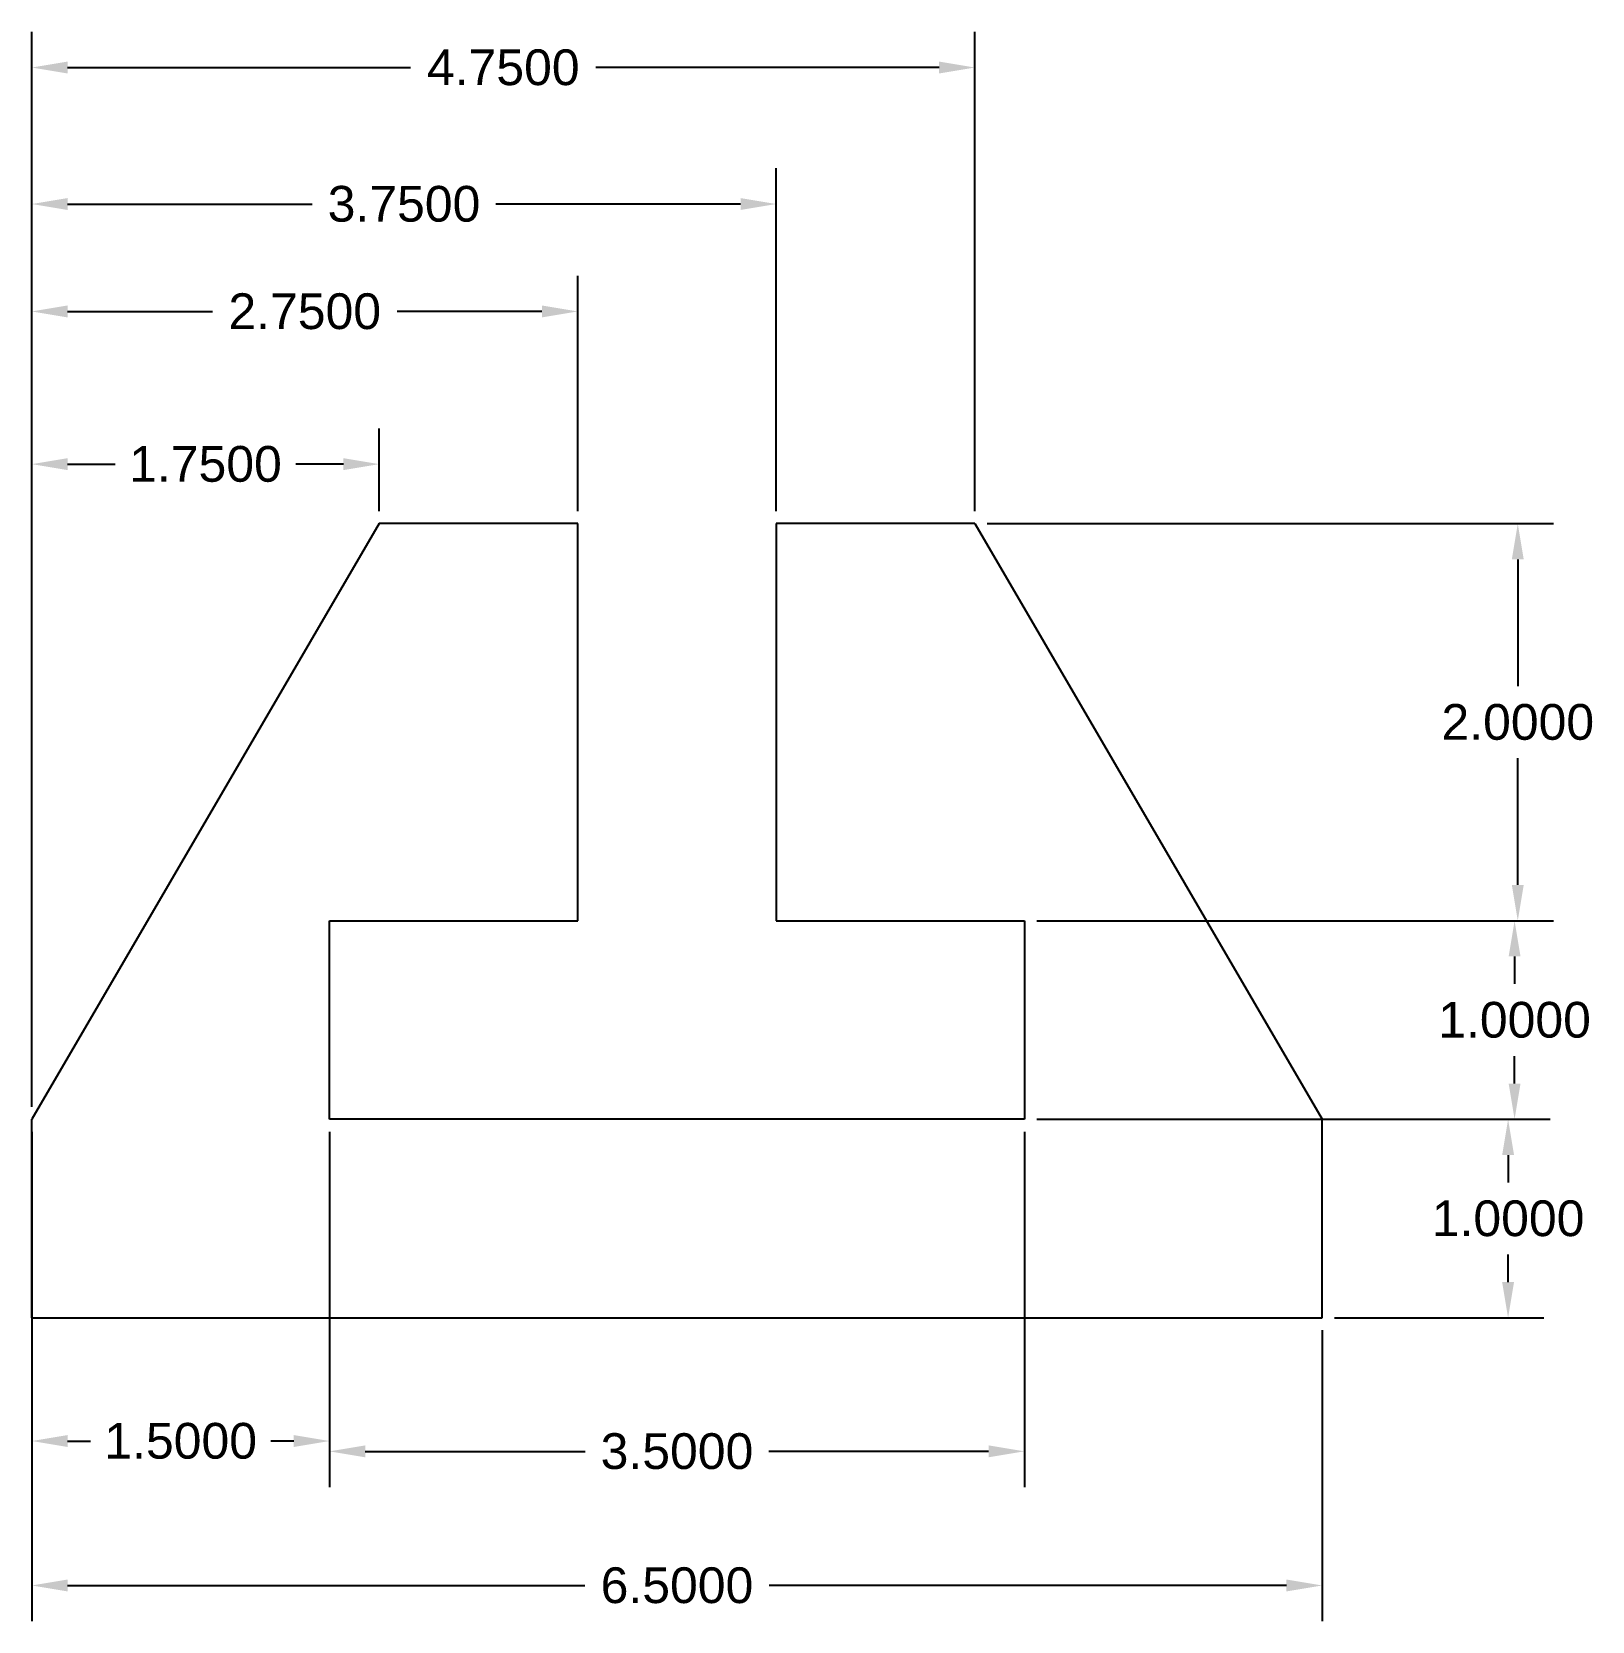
# Model space of a CAD drawing. Header units: inches. Extents: x 12.19 to 20.05, y 6.39 to 14.4.
import ezdxf

# ---------------------------------------------------------------- set-up
doc = ezdxf.new("R2010")
doc.units = ezdxf.units.IN
doc.header["$MEASUREMENT"] = 0
doc.styles.get("Standard").update_dxf_attribs({"font": 'arial.ttf'})
doc.dimstyles.get("Standard").update_dxf_attribs({"dimtxt": 0.18, "dimasz": 0.18, "dimexe": 0.18, "dimexo": 0.0625, "dimgap": 0.09, "dimtad": 0, "dimtih": 1, "dimtoh": 1, "dimdec": 4, "dimzin": 0, "dimdsep": 46, "dimtxsty": 'Standard', "dimcen": 0.09, "dimadec": 0, "dimazin": 0, "dimtfac": 1, "dimtdec": 4, "dimtofl": 0, "dimtmove": 0, "dimatfit": 3, "dimfxl": 1, "dimtolj": 1, "dimtzin": 0, "dimarcsym": 0})

# ---------------------------------------------------------------- blocks, each defined once
blk = doc.blocks.new('*D2')
at = {"color": 0, "lineweight": -2, "transparency": 16777216}
for p, q in [((12.1945, 8.9807), (12.1945, 12.3978)), ((13.9445, 11.9807), (13.9445, 12.3978)), ((12.3745, 12.2178), (12.6147, 12.2178)), ((13.7645, 12.2178), (13.5244, 12.2178))]:
    blk.add_line(p, q, dxfattribs=at)
at = {"color": 0, "transparency": 16777216}
for points in [[(12.3745, 12.2478), (12.3745, 12.1878), (12.1945, 12.2178)], [(13.7645, 12.2478), (13.7645, 12.1878), (13.9445, 12.2178)]]:
    blk.add_solid(points, dxfattribs=at)
at = {"layer": 'Defpoints', "color": 0, "transparency": 16777216}
for p in [(13.9445, 12.2178), (13.9445, 11.9182), (12.1945, 8.9182)]:
    blk.add_point(p, dxfattribs=at)
at = {"color": 0, "transparency": 16777216, "insert": (13.0695, 12.2178), "char_height": 0.18, "attachment_point": 5}
blk.add_mtext('\\A1;1.7500', dxfattribs=at)
blk = doc.blocks.new('*D3')
at = {"color": 0, "lineweight": -2, "transparency": 16777216}
for p, q in [((12.1945, 8.9807), (12.1945, 13.1668)), ((14.9445, 11.9807), (14.9445, 13.1668)), ((12.3745, 12.9868), (13.1047, 12.9868)), ((14.7645, 12.9868), (14.0344, 12.9868))]:
    blk.add_line(p, q, dxfattribs=at)
at = {"color": 0, "transparency": 16777216}
for points in [[(12.3745, 13.0168), (12.3745, 12.9568), (12.1945, 12.9868)], [(14.7645, 13.0168), (14.7645, 12.9568), (14.9445, 12.9868)]]:
    blk.add_solid(points, dxfattribs=at)
at = {"layer": 'Defpoints', "color": 0, "transparency": 16777216}
for p in [(14.9445, 12.9868), (14.9445, 11.9182), (12.1945, 8.9182)]:
    blk.add_point(p, dxfattribs=at)
at = {"color": 0, "transparency": 16777216, "insert": (13.5695, 12.9868), "char_height": 0.18, "attachment_point": 5}
blk.add_mtext('\\A1;2.7500', dxfattribs=at)
blk = doc.blocks.new('*D4')
at = {"color": 0, "lineweight": -2, "transparency": 16777216}
for p, q in [((12.1945, 8.9807), (12.1945, 13.7078)), ((15.9445, 11.9807), (15.9445, 13.7078)), ((12.3745, 13.5278), (13.6063, 13.5278)), ((15.7645, 13.5278), (14.5328, 13.5278))]:
    blk.add_line(p, q, dxfattribs=at)
at = {"color": 0, "transparency": 16777216}
for points in [[(12.3745, 13.5578), (12.3745, 13.4978), (12.1945, 13.5278)], [(15.7645, 13.5578), (15.7645, 13.4978), (15.9445, 13.5278)]]:
    blk.add_solid(points, dxfattribs=at)
at = {"layer": 'Defpoints', "color": 0, "transparency": 16777216}
for p in [(15.9445, 13.5278), (15.9445, 11.9182), (12.1945, 8.9182)]:
    blk.add_point(p, dxfattribs=at)
at = {"color": 0, "transparency": 16777216, "insert": (14.0695, 13.5278), "char_height": 0.18, "attachment_point": 5}
blk.add_mtext('\\A1;3.7500', dxfattribs=at)
blk = doc.blocks.new('*D5')
at = {"color": 0, "lineweight": -2, "transparency": 16777216}
for p, q in [((12.1945, 8.9807), (12.1945, 14.3953)), ((16.9445, 11.9807), (16.9445, 14.3953)), ((12.3745, 14.2153), (14.1026, 14.2153)), ((16.7645, 14.2153), (15.0365, 14.2153))]:
    blk.add_line(p, q, dxfattribs=at)
at = {"color": 0, "transparency": 16777216}
for points in [[(12.3745, 14.2453), (12.3745, 14.1853), (12.1945, 14.2153)], [(16.7645, 14.2453), (16.7645, 14.1853), (16.9445, 14.2153)]]:
    blk.add_solid(points, dxfattribs=at)
at = {"layer": 'Defpoints', "color": 0, "transparency": 16777216}
for p in [(16.9445, 14.2153), (16.9445, 11.9182), (12.1945, 8.9182)]:
    blk.add_point(p, dxfattribs=at)
at = {"color": 0, "transparency": 16777216, "insert": (14.5695, 14.2153), "char_height": 0.18, "attachment_point": 5}
blk.add_mtext('\\A1;4.7500', dxfattribs=at)
blk = doc.blocks.new('*D6')
at = {"color": 0, "lineweight": -2, "transparency": 16777216}
for p, q in [((17.007, 11.9182), (19.8598, 11.9182)), ((19.6798, 11.7382), (19.6798, 11.1001)), ((19.6798, 10.0982), (19.6798, 10.7363)), ((17.257, 9.9182), (19.8598, 9.9182))]:
    blk.add_line(p, q, dxfattribs=at)
at = {"color": 0, "transparency": 16777216}
for points in [[(19.6498, 11.7382), (19.7098, 11.7382), (19.6798, 11.9182)], [(19.6498, 10.0982), (19.7098, 10.0982), (19.6798, 9.9182)]]:
    blk.add_solid(points, dxfattribs=at)
at = {"layer": 'Defpoints', "color": 0, "transparency": 16777216}
for p in [(16.9445, 11.9182), (17.1945, 9.9182), (19.6798, 9.9182)]:
    blk.add_point(p, dxfattribs=at)
at = {"color": 0, "transparency": 16777216, "insert": (19.6798, 10.9182), "char_height": 0.18, "attachment_point": 5}
blk.add_mtext('\\A1;2.0000', dxfattribs=at)
blk = doc.blocks.new('*D7')
at = {"color": 0, "lineweight": -2, "transparency": 16777216}
for p, q in [((17.257, 9.9182), (19.8436, 9.9182)), ((19.6636, 9.7382), (19.6636, 9.6001)), ((19.6636, 9.0982), (19.6636, 9.2363)), ((17.257, 8.9182), (19.8436, 8.9182))]:
    blk.add_line(p, q, dxfattribs=at)
at = {"color": 0, "transparency": 16777216}
for points in [[(19.6336, 9.7382), (19.6936, 9.7382), (19.6636, 9.9182)], [(19.6336, 9.0982), (19.6936, 9.0982), (19.6636, 8.9182)]]:
    blk.add_solid(points, dxfattribs=at)
at = {"layer": 'Defpoints', "color": 0, "transparency": 16777216}
for p in [(17.1945, 9.9182), (17.1945, 8.9182), (19.6636, 8.9182)]:
    blk.add_point(p, dxfattribs=at)
at = {"color": 0, "transparency": 16777216, "insert": (19.6636, 9.4182), "char_height": 0.18, "attachment_point": 5}
blk.add_mtext('\\A1;1.0000', dxfattribs=at)
blk = doc.blocks.new('*D8')
at = {"color": 0, "lineweight": -2, "transparency": 16777216}
for p, q in [((17.257, 8.9182), (19.811, 8.9182)), ((19.631, 8.7382), (19.631, 8.6001)), ((19.631, 8.0982), (19.631, 8.2363)), ((18.757, 7.9182), (19.811, 7.9182))]:
    blk.add_line(p, q, dxfattribs=at)
at = {"color": 0, "transparency": 16777216}
for points in [[(19.601, 8.7382), (19.661, 8.7382), (19.631, 8.9182)], [(19.601, 8.0982), (19.661, 8.0982), (19.631, 7.9182)]]:
    blk.add_solid(points, dxfattribs=at)
at = {"layer": 'Defpoints', "color": 0, "transparency": 16777216}
for p in [(17.1945, 8.9182), (18.6945, 7.9182), (19.631, 7.9182)]:
    blk.add_point(p, dxfattribs=at)
at = {"color": 0, "transparency": 16777216, "insert": (19.631, 8.4182), "char_height": 0.18, "attachment_point": 5}
blk.add_mtext('\\A1;1.0000', dxfattribs=at)
blk = doc.blocks.new('*D9')
at = {"color": 0, "lineweight": -2, "transparency": 16777216}
for p, q in [((12.1945, 7.8557), (12.1945, 6.3902)), ((18.6945, 7.8557), (18.6945, 6.3902)), ((12.3745, 6.5702), (14.9807, 6.5702)), ((18.5145, 6.5702), (15.9084, 6.5702))]:
    blk.add_line(p, q, dxfattribs=at)
at = {"color": 0, "transparency": 16777216}
for points in [[(12.3745, 6.6002), (12.3745, 6.5402), (12.1945, 6.5702)], [(18.5145, 6.6002), (18.5145, 6.5402), (18.6945, 6.5702)]]:
    blk.add_solid(points, dxfattribs=at)
at = {"layer": 'Defpoints', "color": 0, "transparency": 16777216}
for p in [(12.1945, 7.9182), (18.6945, 7.9182), (12.1945, 6.5702)]:
    blk.add_point(p, dxfattribs=at)
at = {"color": 0, "transparency": 16777216, "insert": (15.4445, 6.5702), "char_height": 0.18, "attachment_point": 5}
blk.add_mtext('\\A1;6.5000', dxfattribs=at)
blk = doc.blocks.new('*D10')
at = {"color": 0, "lineweight": -2, "transparency": 16777216}
for p, q in [((13.6945, 8.8557), (13.6945, 7.0657)), ((17.1945, 8.8557), (17.1945, 7.0657)), ((13.8745, 7.2457), (14.9813, 7.2457)), ((17.0145, 7.2457), (15.9078, 7.2457))]:
    blk.add_line(p, q, dxfattribs=at)
at = {"color": 0, "transparency": 16777216}
for points in [[(13.8745, 7.2757), (13.8745, 7.2157), (13.6945, 7.2457)], [(17.0145, 7.2757), (17.0145, 7.2157), (17.1945, 7.2457)]]:
    blk.add_solid(points, dxfattribs=at)
at = {"layer": 'Defpoints', "color": 0, "transparency": 16777216}
for p in [(13.6945, 8.9182), (17.1945, 8.9182), (13.6945, 7.2457)]:
    blk.add_point(p, dxfattribs=at)
at = {"color": 0, "transparency": 16777216, "insert": (15.4445, 7.2457), "char_height": 0.18, "attachment_point": 5}
blk.add_mtext('\\A1;3.5000', dxfattribs=at)
blk = doc.blocks.new('*D11')
at = {"color": 0, "lineweight": -2, "transparency": 16777216}
for p, q in [((12.1945, 8.8557), (12.1945, 7.1177)), ((13.6945, 8.8557), (13.6945, 7.1177)), ((12.3745, 7.2977), (12.4897, 7.2977)), ((13.5145, 7.2977), (13.3994, 7.2977))]:
    blk.add_line(p, q, dxfattribs=at)
at = {"color": 0, "transparency": 16777216}
for points in [[(12.3745, 7.3277), (12.3745, 7.2677), (12.1945, 7.2977)], [(13.5145, 7.3277), (13.5145, 7.2677), (13.6945, 7.2977)]]:
    blk.add_solid(points, dxfattribs=at)
at = {"layer": 'Defpoints', "color": 0, "transparency": 16777216}
for p in [(12.1945, 8.9182), (13.6945, 8.9182), (12.1945, 7.2977)]:
    blk.add_point(p, dxfattribs=at)
at = {"color": 0, "transparency": 16777216, "insert": (12.9445, 7.2977), "char_height": 0.18, "attachment_point": 5}
blk.add_mtext('\\A1;1.5000', dxfattribs=at)

msp = doc.modelspace()

# ---------------------------------------------------------------- linework, layer by layer
for p, q in [((13.94454, 11.91822), (12.19454, 8.91822)), ((14.94454, 11.91822), (13.94454, 11.91822)), ((14.94454, 9.91822), (14.94454, 11.91822)), ((16.94454, 11.91822), (15.94454, 11.91822)), ((15.94454, 11.91822), (15.94454, 9.91822)), ((16.94454, 11.91822), (18.69454, 8.91822)), ((13.69454, 8.91822), (13.69454, 9.91822)), ((13.69454, 9.91822), (14.94454, 9.91822)), ((15.94454, 9.91822), (17.19454, 9.91822)), ((17.19454, 9.91822), (17.19454, 8.91822)), ((12.19454, 7.91822), (12.19454, 8.91822)), ((17.19454, 8.91822), (13.69454, 8.91822)), ((18.69454, 7.91822), (18.69454, 8.91822)), ((12.19454, 7.91822), (18.69454, 7.91822))]:
    msp.add_line(p, q)

# ---------------------------------------------------------------- dimensions: what is measured, and where the dimension line sits
for base, p1, p2, picture, middle in [((16.94454, 14.21528), (12.19454, 8.91822), (16.94454, 11.91822), '*D5', (14.56954, 14.21528)), ((15.94454, 13.52784), (12.19454, 8.91822), (15.94454, 11.91822), '*D4', (14.06954, 13.52784)), ((14.94454, 12.98675), (12.19454, 8.91822), (14.94454, 11.91822), '*D3', (13.56954, 12.98675)), ((13.94454, 12.21784), (12.19454, 8.91822), (13.94454, 11.91822), '*D2', (13.06954, 12.21784)), ((12.19454, 7.29765), (13.69454, 8.91822), (12.19454, 8.91822), '*D11', (12.94454, 7.29765)), ((13.69454, 7.24569), (17.19454, 8.91822), (13.69454, 8.91822), '*D10', (15.44454, 7.24569)), ((12.19454, 6.57017), (18.69454, 7.91822), (12.19454, 7.91822), '*D9', (15.44454, 6.57017))]:
    dim = msp.add_linear_dim(base=base, p1=p1, p2=p2, dimstyle='Standard')
    dim.commit()
    dim.dimension.update_dxf_attribs({"geometry": picture, "text_midpoint": middle})
for base, p1, p2, picture, middle in [((19.67982, 9.91822), (16.94454, 11.91822), (17.19454, 9.91822), '*D6', (19.67982, 10.91822)), ((19.66356, 8.91822), (17.19454, 9.91822), (17.19454, 8.91822), '*D7', (19.66356, 9.41822)), ((19.63105, 7.91822), (17.19454, 8.91822), (18.69454, 7.91822), '*D8', (19.63105, 8.41822))]:
    dim = msp.add_linear_dim(base=base, p1=p1, p2=p2, angle=90, dimstyle='Standard')
    dim.commit()
    dim.dimension.update_dxf_attribs({"geometry": picture, "text_midpoint": middle})

doc.saveas('drawing.dxf')
